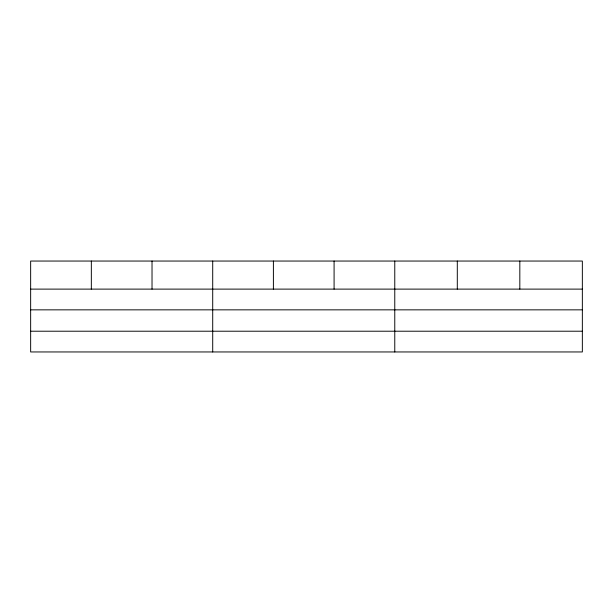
<?xml version="1.0" encoding="UTF-8"?>
<svg xmlns="http://www.w3.org/2000/svg" width="613" height="613" viewBox="0 0 613 613"><rect width="100%" height="100%" fill="white"/><g stroke="black" fill="none" stroke-linecap="round" stroke-linejoin="round"><path stroke-width="0.92" d="M582.35 309.849L582.35 261.046L30.65 261.046L30.65 351.954L582.35 351.954L582.35 309.849L30.65 309.849M30.65 289.114L582.35 289.114M30.65 331.212L582.35 331.212M519.824 261.046L519.824 289.114M457.298 261.046L457.298 289.114M394.772 261.046L394.772 351.954M334.085 261.046L334.085 289.114M273.398 261.046L273.398 289.114M212.711 261.046L212.711 351.954M152.024 261.046L152.024 289.114M91.337 261.046L91.337 289.114"/></g></svg>
